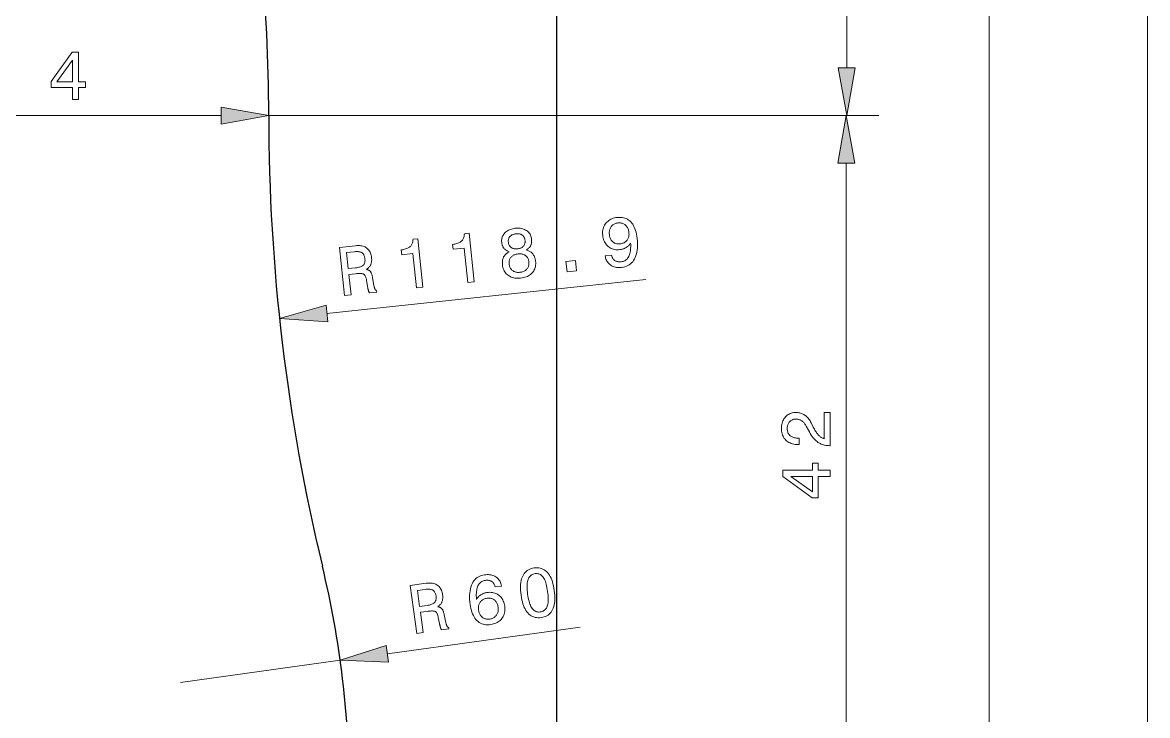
# Model space of a CAD drawing. Extents: x 0 to 297, y 0 to 562.
# Drawn here: x 157.4 to 227.1, y 146.3 to 189.3 of the extents above; entities that cross this region are included whole.
import ezdxf

# ---------------------------------------------------------------- set-up
doc = ezdxf.new("R2010")
doc.units = 0

msp = doc.modelspace()

# ---------------------------------------------------------------- linework, layer by layer
at = {"color": 7, "lineweight": 13}
for p, q in [((217.327, 136.463), (217.327, 370.554)), ((227.147, 132.463), (227.147, 370.554)), ((208.509, 186.463), (208.509, 206.554)), ((137.256, 183.509), (169.747, 183.509)), ((172.702, 183.509), (210.486, 183.509)), ((172.702, 183.509), (210.509, 183.509)), ((208.486, 144.463), (208.486, 180.554))]:
    msp.add_line(p, q, dxfattribs=at)
at = {"color": 7, "lineweight": 30}
msp.add_line((190.552, 133.109), (190.552, 285.509), dxfattribs=at)
at = {"color": 7, "lineweight": 13, "ltscale": 0.496688}
msp.add_line((176.307, 171.241), (196.063, 173.343), dxfattribs=at)
at = {"color": 7, "lineweight": 13, "ltscale": 0.301139}
msp.add_line((180.059, 150.159), (191.99, 151.814), dxfattribs=at)
at = {"color": 7, "lineweight": 13, "ltscale": 0.25}
msp.add_line((167.228, 148.379), (177.133, 149.753), dxfattribs=at)
at = {"color": 7, "lineweight": 13}
for points in [[(160.534, 184.509), (160.534, 185.251), (159.217, 185.251), (159.217, 185.63), (160.53, 187.441), (160.922, 187.441), (160.922, 185.596), (161.35, 185.596), (161.35, 185.251), (160.922, 185.251), (160.922, 184.509)], [(159.579, 185.596), (160.534, 185.596), (160.534, 186.939)], [(207.988, 186.463), (208.509, 183.509), (209.03, 186.463)], [(169.747, 182.988), (172.702, 183.509), (169.747, 184.03)], [(209.007, 180.554), (208.486, 183.509), (207.966, 180.554)], [(193.551, 174.828), (193.945, 174.869), (193.953, 174.826), (193.964, 174.785), (193.977, 174.746), (193.992, 174.709), (194.01, 174.674), (194.03, 174.642), (194.052, 174.612), (194.077, 174.584), (194.105, 174.559), (194.134, 174.536), (194.166, 174.515), (194.2, 174.497), (194.235, 174.481), (194.272, 174.469), (194.311, 174.459), (194.352, 174.452), (194.394, 174.447), (194.439, 174.446), (194.485, 174.447), (194.532, 174.451), (194.596, 174.46), (194.656, 174.475), (194.712, 174.494), (194.765, 174.519), (194.814, 174.548), (194.859, 174.583), (194.901, 174.622), (194.939, 174.667), (194.974, 174.717), (195.005, 174.771), (195.032, 174.831), (195.056, 174.896), (195.077, 174.967), (195.093, 175.042), (195.107, 175.123), (195.117, 175.209), (195.123, 175.301), (195.126, 175.398), (195.126, 175.5), (195.122, 175.607), (195.099, 175.573), (195.076, 175.54), (195.051, 175.508), (195.025, 175.478), (194.997, 175.449), (194.969, 175.422), (194.939, 175.396), (194.908, 175.372), (194.876, 175.349), (194.842, 175.327), (194.807, 175.308), (194.771, 175.289), (194.734, 175.273), (194.697, 175.258), (194.658, 175.244), (194.618, 175.232), (194.577, 175.222), (194.535, 175.213), (194.492, 175.206), (194.448, 175.201), (194.365, 175.195), (194.284, 175.194), (194.206, 175.2), (194.13, 175.211), (194.057, 175.228), (193.987, 175.251), (193.919, 175.279), (193.854, 175.313), (193.792, 175.353), (193.732, 175.399), (193.676, 175.45), (193.624, 175.504), (193.578, 175.563), (193.537, 175.626), (193.5, 175.693), (193.469, 175.764), (193.442, 175.838), (193.42, 175.917), (193.403, 176), (193.391, 176.087), (193.385, 176.175), (193.384, 176.26), (193.39, 176.342), (193.401, 176.422), (193.418, 176.499), (193.442, 176.573), (193.471, 176.644), (193.506, 176.712), (193.547, 176.778), (193.594, 176.841), (193.646, 176.9), (193.702, 176.954), (193.763, 177.002), (193.827, 177.046), (193.895, 177.084), (193.968, 177.117), (194.044, 177.144), (194.124, 177.167), (194.209, 177.184), (194.297, 177.197), (194.4, 177.204), (194.498, 177.203), (194.592, 177.195), (194.682, 177.179), (194.768, 177.155), (194.85, 177.123), (194.927, 177.084), (195.001, 177.037), (195.07, 176.982), (195.136, 176.919), (195.197, 176.849), (195.253, 176.772), (195.304, 176.688), (195.35, 176.597), (195.391, 176.498), (195.428, 176.393), (195.459, 176.281), (195.486, 176.162), (195.508, 176.036), (195.525, 175.903), (195.539, 175.745), (195.546, 175.593), (195.546, 175.449), (195.54, 175.311), (195.527, 175.18), (195.507, 175.056), (195.481, 174.939), (195.448, 174.829), (195.408, 174.725), (195.362, 174.628), (195.309, 174.539), (195.25, 174.457), (195.185, 174.384), (195.115, 174.319), (195.038, 174.263), (194.955, 174.214), (194.867, 174.174), (194.772, 174.142), (194.672, 174.118), (194.565, 174.102), (194.482, 174.096), (194.402, 174.094), (194.324, 174.097), (194.25, 174.105), (194.179, 174.118), (194.11, 174.136), (194.045, 174.158), (193.982, 174.185), (193.923, 174.218), (193.866, 174.255), (193.814, 174.296), (193.766, 174.341), (193.722, 174.389), (193.684, 174.441), (193.65, 174.497), (193.621, 174.556), (193.596, 174.618), (193.576, 174.685), (193.561, 174.754)], [(187.595, 175.072), (187.555, 175.086), (187.516, 175.102), (187.479, 175.12), (187.444, 175.139), (187.411, 175.16), (187.38, 175.182), (187.351, 175.205), (187.323, 175.23), (187.297, 175.257), (187.273, 175.285), (187.251, 175.315), (187.231, 175.346), (187.212, 175.379), (187.196, 175.414), (187.181, 175.45), (187.168, 175.488), (187.157, 175.528), (187.147, 175.569), (187.14, 175.612), (187.134, 175.656), (187.13, 175.724), (187.13, 175.789), (187.137, 175.852), (187.148, 175.914), (187.165, 175.973), (187.188, 176.03), (187.216, 176.086), (187.249, 176.139), (187.288, 176.19), (187.332, 176.239), (187.38, 176.286), (187.433, 176.328), (187.488, 176.366), (187.548, 176.401), (187.611, 176.431), (187.677, 176.458), (187.747, 176.48), (187.821, 176.499), (187.898, 176.514), (187.979, 176.524), (188.061, 176.531), (188.139, 176.533), (188.216, 176.53), (188.289, 176.523), (188.36, 176.511), (188.427, 176.494), (188.493, 176.473), (188.555, 176.447), (188.615, 176.417), (188.671, 176.382), (188.725, 176.343), (188.773, 176.301), (188.816, 176.256), (188.855, 176.208), (188.889, 176.156), (188.918, 176.102), (188.942, 176.044), (188.961, 175.984), (188.976, 175.92), (188.985, 175.853), (188.989, 175.808), (188.991, 175.764), (188.99, 175.722), (188.988, 175.681), (188.984, 175.641), (188.977, 175.602), (188.968, 175.564), (188.957, 175.528), (188.945, 175.493), (188.93, 175.459), (188.913, 175.427), (188.893, 175.396), (188.872, 175.365), (188.848, 175.336), (188.822, 175.308), (188.794, 175.281), (188.764, 175.255), (188.731, 175.231), (188.697, 175.207), (188.66, 175.185), (188.71, 175.171), (188.758, 175.154), (188.803, 175.135), (188.846, 175.114), (188.888, 175.091), (188.926, 175.065), (188.963, 175.038), (188.998, 175.008), (189.03, 174.976), (189.06, 174.941), (189.088, 174.905), (189.113, 174.866), (189.137, 174.826), (189.158, 174.783), (189.176, 174.739), (189.192, 174.692), (189.206, 174.644), (189.218, 174.594), (189.227, 174.541), (189.235, 174.487), (189.241, 174.402), (189.241, 174.321), (189.235, 174.242), (189.224, 174.166), (189.206, 174.093), (189.183, 174.023), (189.153, 173.956), (189.118, 173.892), (189.077, 173.83), (189.03, 173.772), (188.977, 173.717), (188.921, 173.667), (188.859, 173.622), (188.794, 173.581), (188.724, 173.545), (188.649, 173.514), (188.571, 173.488), (188.487, 173.466), (188.4, 173.449), (188.307, 173.436), (188.215, 173.429), (188.126, 173.427), (188.04, 173.431), (187.957, 173.44), (187.878, 173.455), (187.802, 173.476), (187.729, 173.502), (187.66, 173.533), (187.594, 173.57), (187.532, 173.613), (187.474, 173.66), (187.421, 173.711), (187.373, 173.767), (187.33, 173.826), (187.292, 173.89), (187.26, 173.957), (187.233, 174.029), (187.211, 174.105), (187.194, 174.185), (187.182, 174.269), (187.178, 174.323), (187.176, 174.376), (187.177, 174.428), (187.18, 174.478), (187.186, 174.527), (187.195, 174.574), (187.207, 174.62), (187.221, 174.665), (187.238, 174.708), (187.257, 174.749), (187.279, 174.789), (187.304, 174.828), (187.331, 174.864), (187.361, 174.899), (187.394, 174.932), (187.429, 174.963), (187.467, 174.993), (187.507, 175.021), (187.55, 175.047)], [(193.806, 176.135), (193.814, 176.079), (193.824, 176.025), (193.838, 175.974), (193.854, 175.925), (193.874, 175.879), (193.896, 175.836), (193.922, 175.796), (193.95, 175.758), (193.981, 175.723), (194.016, 175.69), (194.052, 175.661), (194.091, 175.635), (194.131, 175.613), (194.172, 175.595), (194.216, 175.58), (194.261, 175.569), (194.308, 175.562), (194.356, 175.558), (194.407, 175.558), (194.459, 175.562), (194.516, 175.57), (194.57, 175.581), (194.622, 175.595), (194.67, 175.612), (194.716, 175.633), (194.759, 175.656), (194.798, 175.683), (194.835, 175.713), (194.869, 175.746), (194.901, 175.782), (194.928, 175.821), (194.953, 175.862), (194.973, 175.905), (194.991, 175.95), (195.004, 175.998), (195.014, 176.048), (195.02, 176.1), (195.023, 176.154), (195.022, 176.21), (195.017, 176.268), (195.009, 176.327), (194.998, 176.383), (194.984, 176.436), (194.967, 176.486), (194.947, 176.533), (194.924, 176.578), (194.897, 176.619), (194.868, 176.658), (194.836, 176.694), (194.8, 176.728), (194.762, 176.758), (194.722, 176.784), (194.68, 176.806), (194.636, 176.825), (194.591, 176.84), (194.543, 176.851), (194.493, 176.858), (194.442, 176.861), (194.389, 176.861), (194.334, 176.857), (194.281, 176.85), (194.231, 176.839), (194.184, 176.825), (194.139, 176.807), (194.096, 176.786), (194.056, 176.762), (194.018, 176.734), (193.983, 176.702), (193.95, 176.668), (193.92, 176.63), (193.893, 176.589), (193.869, 176.546), (193.849, 176.502), (193.832, 176.455), (193.819, 176.407), (193.809, 176.356), (193.803, 176.304), (193.801, 176.25), (193.802, 176.193)], [(181.862, 172.838), (181.637, 174.959), (180.941, 174.885), (180.908, 175.189), (180.983, 175.2), (181.053, 175.212), (181.119, 175.227), (181.181, 175.244), (181.239, 175.263), (181.292, 175.284), (181.341, 175.308), (181.386, 175.333), (181.427, 175.361), (181.463, 175.391), (181.496, 175.424), (181.526, 175.459), (181.552, 175.498), (181.575, 175.539), (181.594, 175.583), (181.61, 175.631), (181.623, 175.681), (181.633, 175.734), (181.639, 175.791), (181.642, 175.85), (181.933, 175.881), (182.252, 172.879)], [(185.043, 173.176), (184.817, 175.297), (184.121, 175.223), (184.089, 175.527), (184.163, 175.538), (184.233, 175.551), (184.299, 175.565), (184.361, 175.582), (184.419, 175.601), (184.472, 175.623), (184.521, 175.646), (184.566, 175.672), (184.607, 175.7), (184.644, 175.73), (184.676, 175.762), (184.706, 175.798), (184.732, 175.836), (184.755, 175.877), (184.774, 175.922), (184.79, 175.969), (184.803, 176.02), (184.813, 176.073), (184.819, 176.129), (184.822, 176.188), (185.113, 176.219), (185.433, 173.217)], [(187.547, 175.666), (187.552, 175.625), (187.561, 175.585), (187.572, 175.547), (187.586, 175.511), (187.602, 175.477), (187.622, 175.445), (187.643, 175.415), (187.668, 175.388), (187.695, 175.362), (187.725, 175.338), (187.756, 175.316), (187.79, 175.297), (187.825, 175.281), (187.862, 175.268), (187.9, 175.258), (187.94, 175.25), (187.981, 175.245), (188.024, 175.243), (188.069, 175.244), (188.115, 175.248), (188.161, 175.254), (188.205, 175.263), (188.247, 175.274), (188.287, 175.287), (188.324, 175.303), (188.36, 175.321), (188.393, 175.342), (188.424, 175.365), (188.453, 175.39), (188.479, 175.418), (188.503, 175.448), (188.524, 175.479), (188.542, 175.511), (188.557, 175.545), (188.569, 175.58), (188.578, 175.617), (188.584, 175.655), (188.587, 175.694), (188.587, 175.735), (188.584, 175.777), (188.578, 175.818), (188.57, 175.858), (188.559, 175.896), (188.545, 175.931), (188.529, 175.964), (188.511, 175.995), (188.489, 176.024), (188.465, 176.051), (188.439, 176.076), (188.41, 176.099), (188.379, 176.119), (188.346, 176.136), (188.311, 176.151), (188.274, 176.163), (188.236, 176.173), (188.195, 176.18), (188.153, 176.184), (188.109, 176.186), (188.063, 176.184), (188.015, 176.181), (187.968, 176.174), (187.924, 176.166), (187.881, 176.155), (187.841, 176.142), (187.803, 176.127), (187.768, 176.11), (187.735, 176.09), (187.704, 176.068), (187.675, 176.044), (187.649, 176.018), (187.626, 175.989), (187.605, 175.96), (187.587, 175.928), (187.573, 175.895), (187.561, 175.861), (187.552, 175.825), (187.546, 175.788), (187.543, 175.749), (187.543, 175.708)], [(177.403, 172.363), (177.086, 175.342), (178.082, 175.448), (178.168, 175.455), (178.25, 175.457), (178.329, 175.454), (178.404, 175.447), (178.475, 175.435), (178.543, 175.418), (178.606, 175.396), (178.667, 175.37), (178.723, 175.338), (178.775, 175.302), (178.824, 175.262), (178.869, 175.216), (178.909, 175.167), (178.945, 175.113), (178.977, 175.054), (179.004, 174.991), (179.028, 174.924), (179.047, 174.852), (179.062, 174.776), (179.073, 174.695), (179.077, 174.646), (179.079, 174.599), (179.079, 174.553), (179.077, 174.509), (179.072, 174.466), (179.066, 174.424), (179.057, 174.383), (179.046, 174.344), (179.033, 174.306), (179.018, 174.269), (179.001, 174.234), (178.981, 174.2), (178.96, 174.167), (178.936, 174.136), (178.91, 174.106), (178.883, 174.078), (178.853, 174.051), (178.821, 174.025), (178.787, 174.001), (178.751, 173.978), (178.784, 173.971), (178.815, 173.962), (178.845, 173.952), (178.872, 173.94), (178.898, 173.928), (178.923, 173.913), (178.945, 173.898), (178.966, 173.881), (178.985, 173.862), (179.003, 173.842), (179.019, 173.82), (179.035, 173.795), (179.05, 173.765), (179.064, 173.733), (179.077, 173.697), (179.09, 173.657), (179.102, 173.615), (179.113, 173.568), (179.124, 173.518), (179.134, 173.465), (179.217, 172.984), (179.223, 172.954), (179.228, 172.925), (179.234, 172.898), (179.24, 172.873), (179.247, 172.85), (179.253, 172.828), (179.26, 172.808), (179.267, 172.79), (179.274, 172.773), (179.281, 172.758), (179.289, 172.744), (179.298, 172.731), (179.306, 172.719), (179.316, 172.708), (179.326, 172.698), (179.337, 172.688), (179.348, 172.679), (179.36, 172.671), (179.372, 172.663), (179.386, 172.657), (179.394, 172.575), (178.944, 172.527), (178.937, 172.536), (178.93, 172.547), (178.923, 172.558), (178.917, 172.571), (178.91, 172.584), (178.904, 172.599), (178.898, 172.614), (178.892, 172.631), (178.886, 172.648), (178.88, 172.666), (178.874, 172.686), (178.868, 172.707), (178.863, 172.729), (178.857, 172.753), (178.851, 172.778), (178.845, 172.804), (178.84, 172.832), (178.834, 172.861), (178.829, 172.892), (178.823, 172.923), (178.761, 173.307), (178.751, 173.363), (178.739, 173.414), (178.726, 173.461), (178.712, 173.505), (178.697, 173.543), (178.68, 173.578), (178.663, 173.608), (178.643, 173.634), (178.623, 173.656), (178.601, 173.674), (178.576, 173.688), (178.544, 173.7), (178.507, 173.709), (178.463, 173.716), (178.414, 173.72), (178.358, 173.723), (178.297, 173.722), (178.229, 173.719), (178.156, 173.714), (178.076, 173.707), (177.667, 173.663), (177.801, 172.405)], [(178.009, 175.071), (177.523, 175.02), (177.628, 174.028), (178.087, 174.077), (178.155, 174.085), (178.219, 174.095), (178.277, 174.108), (178.332, 174.121), (178.382, 174.137), (178.427, 174.155), (178.468, 174.174), (178.504, 174.196), (178.536, 174.219), (178.564, 174.244), (178.587, 174.272), (178.608, 174.302), (178.625, 174.335), (178.64, 174.37), (178.651, 174.409), (178.659, 174.45), (178.664, 174.494), (178.666, 174.541), (178.665, 174.59), (178.661, 174.642), (178.654, 174.694), (178.645, 174.742), (178.633, 174.786), (178.619, 174.827), (178.603, 174.866), (178.584, 174.9), (178.563, 174.932), (178.539, 174.96), (178.513, 174.985), (178.485, 175.006), (178.453, 175.025), (178.418, 175.041), (178.38, 175.054), (178.337, 175.065), (178.292, 175.072), (178.242, 175.078), (178.189, 175.08), (178.133, 175.08), (178.073, 175.077)], [(187.594, 174.321), (187.602, 174.268), (187.612, 174.217), (187.625, 174.169), (187.642, 174.124), (187.661, 174.081), (187.684, 174.041), (187.71, 174.004), (187.738, 173.969), (187.77, 173.937), (187.805, 173.908), (187.842, 173.881), (187.881, 173.858), (187.923, 173.839), (187.966, 173.822), (188.011, 173.81), (188.059, 173.8), (188.108, 173.794), (188.16, 173.792), (188.214, 173.793), (188.269, 173.797), (188.325, 173.804), (188.378, 173.815), (188.428, 173.828), (188.475, 173.845), (188.52, 173.864), (188.562, 173.886), (188.601, 173.911), (188.637, 173.939), (188.671, 173.969), (188.702, 174.003), (188.73, 174.039), (188.754, 174.077), (188.775, 174.117), (188.792, 174.159), (188.805, 174.203), (188.816, 174.249), (188.822, 174.297), (188.825, 174.346), (188.825, 174.398), (188.821, 174.451), (188.814, 174.501), (188.804, 174.548), (188.791, 174.593), (188.775, 174.635), (188.756, 174.674), (188.733, 174.711), (188.708, 174.746), (188.68, 174.778), (188.649, 174.808), (188.614, 174.835), (188.577, 174.86), (188.538, 174.881), (188.497, 174.899), (188.454, 174.914), (188.408, 174.926), (188.36, 174.934), (188.311, 174.939), (188.259, 174.941), (188.204, 174.94), (188.148, 174.935), (188.092, 174.928), (188.039, 174.918), (187.989, 174.905), (187.942, 174.889), (187.897, 174.871), (187.855, 174.85), (187.816, 174.827), (187.78, 174.8), (187.746, 174.771), (187.715, 174.74), (187.687, 174.706), (187.663, 174.67), (187.642, 174.633), (187.625, 174.593), (187.611, 174.552), (187.601, 174.51), (187.594, 174.465), (187.59, 174.419), (187.591, 174.371)], [(191.183, 173.829), (191.115, 174.469), (191.708, 174.532), (191.776, 173.892)], [(176.252, 171.759), (173.369, 170.928), (176.362, 170.723)], [(207.486, 163.054), (207.474, 163.054), (207.386, 163.056), (207.302, 163.062), (207.22, 163.073), (207.141, 163.087), (207.066, 163.106), (206.993, 163.128), (206.923, 163.155), (206.856, 163.186), (206.792, 163.221), (206.731, 163.261), (206.671, 163.305), (206.612, 163.357), (206.552, 163.415), (206.493, 163.479), (206.434, 163.55), (206.375, 163.628), (206.316, 163.713), (206.257, 163.804), (206.198, 163.902), (206.139, 164.007), (206, 164.262), (205.975, 164.307), (205.949, 164.349), (205.923, 164.389), (205.896, 164.426), (205.868, 164.461), (205.84, 164.493), (205.811, 164.523), (205.782, 164.55), (205.751, 164.575), (205.721, 164.597), (205.689, 164.617), (205.657, 164.635), (205.623, 164.651), (205.588, 164.665), (205.552, 164.676), (205.516, 164.686), (205.478, 164.693), (205.438, 164.698), (205.398, 164.702), (205.357, 164.703), (205.31, 164.701), (205.266, 164.696), (205.222, 164.688), (205.181, 164.676), (205.142, 164.662), (205.104, 164.644), (205.069, 164.623), (205.035, 164.598), (205.003, 164.57), (204.972, 164.539), (204.945, 164.505), (204.92, 164.469), (204.898, 164.431), (204.879, 164.391), (204.863, 164.348), (204.849, 164.303), (204.839, 164.256), (204.832, 164.207), (204.827, 164.156), (204.826, 164.102), (204.828, 164.049), (204.833, 163.998), (204.843, 163.949), (204.856, 163.903), (204.872, 163.859), (204.893, 163.817), (204.917, 163.777), (204.945, 163.74), (204.976, 163.705), (205.011, 163.673), (205.05, 163.643), (205.091, 163.616), (205.135, 163.593), (205.182, 163.572), (205.232, 163.555), (205.284, 163.541), (205.339, 163.53), (205.397, 163.522), (205.458, 163.517), (205.522, 163.516), (205.557, 163.516), (205.557, 163.124), (205.496, 163.124), (205.403, 163.126), (205.314, 163.134), (205.229, 163.148), (205.148, 163.167), (205.071, 163.191), (204.998, 163.221), (204.929, 163.256), (204.863, 163.296), (204.802, 163.342), (204.745, 163.393), (204.692, 163.449), (204.645, 163.509), (204.603, 163.573), (204.567, 163.64), (204.537, 163.711), (204.512, 163.786), (204.492, 163.865), (204.479, 163.948), (204.47, 164.035), (204.467, 164.125), (204.47, 164.212), (204.477, 164.295), (204.49, 164.375), (204.507, 164.452), (204.529, 164.525), (204.556, 164.595), (204.588, 164.662), (204.625, 164.725), (204.667, 164.784), (204.714, 164.841), (204.765, 164.893), (204.819, 164.939), (204.876, 164.98), (204.936, 165.015), (204.999, 165.045), (205.066, 165.07), (205.135, 165.089), (205.207, 165.103), (205.283, 165.111), (205.361, 165.114), (205.423, 165.112), (205.482, 165.107), (205.54, 165.099), (205.597, 165.088), (205.652, 165.074), (205.706, 165.056), (205.758, 165.035), (205.808, 165.011), (205.857, 164.984), (205.904, 164.954), (205.95, 164.92), (205.995, 164.883), (206.038, 164.842), (206.081, 164.798), (206.122, 164.751), (206.161, 164.701), (206.2, 164.647), (206.237, 164.589), (206.273, 164.529), (206.308, 164.464), (206.437, 164.211), (206.474, 164.141), (206.51, 164.075), (206.546, 164.013), (206.581, 163.956), (206.615, 163.902), (206.649, 163.852), (206.682, 163.806), (206.714, 163.765), (206.745, 163.727), (206.776, 163.694), (206.807, 163.664), (206.838, 163.635), (206.87, 163.609), (206.903, 163.585), (206.937, 163.563), (206.971, 163.544), (207.006, 163.526), (207.042, 163.511), (207.078, 163.497), (207.115, 163.486), (207.115, 165.114), (207.486, 165.114)], [(207.486, 161.146), (206.744, 161.146), (206.744, 159.828), (206.365, 159.828), (204.554, 161.142), (204.554, 161.534), (206.399, 161.534), (206.399, 161.962), (206.744, 161.962), (206.744, 161.534), (207.486, 161.534)], [(206.399, 160.191), (206.399, 161.146), (205.056, 161.146)], [(188.334, 153.794), (188.317, 153.941), (188.305, 154.083), (188.3, 154.217), (188.301, 154.345), (188.308, 154.467), (188.322, 154.582), (188.341, 154.691), (188.367, 154.793), (188.4, 154.889), (188.438, 154.978), (188.483, 155.06), (188.534, 155.136), (188.59, 155.204), (188.652, 155.264), (188.721, 155.318), (188.795, 155.364), (188.875, 155.404), (188.961, 155.436), (189.052, 155.46), (189.15, 155.478), (189.25, 155.488), (189.345, 155.489), (189.437, 155.482), (189.525, 155.466), (189.609, 155.442), (189.689, 155.409), (189.766, 155.368), (189.838, 155.319), (189.907, 155.26), (189.972, 155.194), (190.032, 155.119), (190.089, 155.036), (190.141, 154.945), (190.19, 154.845), (190.234, 154.738), (190.274, 154.622), (190.309, 154.499), (190.341, 154.367), (190.368, 154.227), (190.391, 154.079), (190.409, 153.931), (190.421, 153.789), (190.426, 153.655), (190.426, 153.526), (190.419, 153.405), (190.405, 153.29), (190.386, 153.182), (190.36, 153.08), (190.329, 152.985), (190.29, 152.897), (190.246, 152.815), (190.196, 152.741), (190.14, 152.674), (190.077, 152.614), (190.009, 152.561), (189.935, 152.515), (189.854, 152.476), (189.768, 152.444), (189.675, 152.42), (189.577, 152.402), (189.478, 152.392), (189.383, 152.391), (189.292, 152.398), (189.204, 152.414), (189.12, 152.438), (189.04, 152.471), (188.963, 152.512), (188.891, 152.561), (188.822, 152.62), (188.756, 152.686), (188.695, 152.761), (188.638, 152.844), (188.585, 152.934), (188.537, 153.033), (188.492, 153.14), (188.452, 153.255), (188.416, 153.378), (188.385, 153.508), (188.357, 153.647)], [(187.124, 154.358), (186.731, 154.304), (186.719, 154.348), (186.705, 154.39), (186.689, 154.43), (186.671, 154.467), (186.651, 154.501), (186.629, 154.533), (186.605, 154.562), (186.579, 154.589), (186.551, 154.614), (186.521, 154.635), (186.49, 154.655), (186.456, 154.671), (186.421, 154.685), (186.384, 154.696), (186.345, 154.704), (186.305, 154.71), (186.263, 154.713), (186.219, 154.713), (186.174, 154.71), (186.126, 154.705), (186.063, 154.694), (186.004, 154.677), (185.948, 154.656), (185.896, 154.63), (185.848, 154.598), (185.804, 154.562), (185.763, 154.521), (185.727, 154.475), (185.694, 154.424), (185.664, 154.369), (185.639, 154.308), (185.617, 154.242), (185.599, 154.171), (185.585, 154.095), (185.574, 154.013), (185.567, 153.927), (185.563, 153.835), (185.563, 153.739), (185.567, 153.637), (185.574, 153.53), (185.596, 153.565), (185.618, 153.599), (185.642, 153.631), (185.667, 153.662), (185.694, 153.691), (185.722, 153.719), (185.751, 153.746), (185.781, 153.771), (185.813, 153.795), (185.846, 153.817), (185.881, 153.838), (185.916, 153.857), (185.953, 153.875), (185.99, 153.891), (186.029, 153.906), (186.069, 153.919), (186.11, 153.931), (186.152, 153.941), (186.195, 153.95), (186.239, 153.957), (186.322, 153.965), (186.403, 153.968), (186.481, 153.965), (186.557, 153.957), (186.63, 153.942), (186.701, 153.922), (186.77, 153.895), (186.836, 153.863), (186.9, 153.825), (186.961, 153.781), (187.019, 153.732), (187.072, 153.679), (187.12, 153.622), (187.163, 153.561), (187.202, 153.495), (187.236, 153.425), (187.265, 153.351), (187.289, 153.273), (187.309, 153.191), (187.323, 153.105), (187.333, 153.017), (187.336, 152.933), (187.333, 152.85), (187.324, 152.771), (187.309, 152.694), (187.288, 152.619), (187.261, 152.547), (187.228, 152.478), (187.189, 152.411), (187.144, 152.346), (187.094, 152.286), (187.04, 152.23), (186.981, 152.18), (186.918, 152.135), (186.851, 152.094), (186.78, 152.059), (186.705, 152.029), (186.625, 152.004), (186.541, 151.984), (186.453, 151.969), (186.35, 151.958), (186.252, 151.955), (186.157, 151.961), (186.066, 151.974), (185.979, 151.995), (185.896, 152.024), (185.817, 152.061), (185.742, 152.106), (185.67, 152.158), (185.603, 152.219), (185.54, 152.287), (185.481, 152.362), (185.427, 152.445), (185.378, 152.534), (185.333, 152.631), (185.294, 152.735), (185.258, 152.846), (185.228, 152.964), (185.202, 153.09), (185.181, 153.222), (185.162, 153.379), (185.15, 153.529), (185.145, 153.672), (185.147, 153.809), (185.156, 153.94), (185.172, 154.065), (185.195, 154.183), (185.225, 154.294), (185.261, 154.4), (185.305, 154.499), (185.355, 154.59), (185.411, 154.674), (185.472, 154.749), (185.54, 154.817), (185.614, 154.876), (185.694, 154.927), (185.779, 154.97), (185.871, 155.005), (185.969, 155.032), (186.072, 155.051), (186.155, 155.06), (186.236, 155.065), (186.313, 155.065), (186.387, 155.06), (186.459, 155.05), (186.527, 155.035), (186.593, 155.016), (186.655, 154.991), (186.715, 154.962), (186.771, 154.929), (186.824, 154.89), (186.873, 154.848), (186.919, 154.801), (186.96, 154.75), (186.997, 154.695), (187.03, 154.636), (187.06, 154.573), (187.085, 154.506), (187.106, 154.434)], [(188.744, 153.851), (188.762, 153.731), (188.782, 153.619), (188.804, 153.514), (188.829, 153.416), (188.855, 153.324), (188.884, 153.24), (188.914, 153.163), (188.947, 153.092), (188.982, 153.029), (189.019, 152.973), (189.058, 152.923), (189.1, 152.879), (189.144, 152.842), (189.191, 152.811), (189.241, 152.786), (189.293, 152.767), (189.348, 152.754), (189.406, 152.747), (189.466, 152.747), (189.528, 152.753), (189.59, 152.764), (189.648, 152.781), (189.702, 152.803), (189.751, 152.83), (189.796, 152.862), (189.837, 152.899), (189.874, 152.941), (189.906, 152.989), (189.934, 153.042), (189.958, 153.1), (189.978, 153.163), (189.993, 153.233), (190.005, 153.31), (190.013, 153.392), (190.017, 153.481), (190.018, 153.577), (190.014, 153.679), (190.007, 153.787), (189.995, 153.901), (189.98, 154.022), (189.962, 154.143), (189.941, 154.257), (189.919, 154.363), (189.895, 154.462), (189.869, 154.554), (189.84, 154.639), (189.81, 154.717), (189.778, 154.787), (189.744, 154.85), (189.707, 154.906), (189.669, 154.955), (189.627, 154.998), (189.583, 155.035), (189.537, 155.066), (189.487, 155.091), (189.435, 155.11), (189.38, 155.122), (189.323, 155.128), (189.262, 155.129), (189.199, 155.123), (189.138, 155.111), (189.08, 155.095), (189.026, 155.073), (188.977, 155.046), (188.932, 155.013), (188.891, 154.976), (188.854, 154.933), (188.822, 154.885), (188.793, 154.831), (188.769, 154.773), (188.749, 154.708), (188.733, 154.638), (188.72, 154.561), (188.712, 154.478), (188.707, 154.389), (188.707, 154.294), (188.71, 154.192), (188.717, 154.085), (188.729, 153.971)], [(181.88, 151.421), (181.468, 154.389), (182.46, 154.526), (182.546, 154.536), (182.628, 154.541), (182.707, 154.541), (182.782, 154.536), (182.854, 154.526), (182.922, 154.511), (182.986, 154.491), (183.047, 154.467), (183.104, 154.437), (183.158, 154.403), (183.208, 154.364), (183.254, 154.32), (183.296, 154.272), (183.333, 154.219), (183.367, 154.161), (183.397, 154.099), (183.423, 154.033), (183.444, 153.961), (183.462, 153.886), (183.475, 153.805), (183.481, 153.757), (183.484, 153.71), (183.486, 153.664), (183.485, 153.62), (183.482, 153.576), (183.476, 153.534), (183.469, 153.493), (183.459, 153.454), (183.447, 153.415), (183.433, 153.378), (183.417, 153.342), (183.399, 153.307), (183.378, 153.274), (183.356, 153.242), (183.331, 153.212), (183.304, 153.182), (183.275, 153.154), (183.244, 153.128), (183.211, 153.102), (183.176, 153.078), (183.209, 153.072), (183.24, 153.064), (183.27, 153.055), (183.298, 153.045), (183.325, 153.033), (183.35, 153.019), (183.373, 153.004), (183.394, 152.988), (183.414, 152.97), (183.432, 152.951), (183.449, 152.929), (183.465, 152.904), (183.481, 152.876), (183.496, 152.843), (183.511, 152.808), (183.525, 152.769), (183.538, 152.726), (183.551, 152.68), (183.563, 152.631), (183.575, 152.578), (183.673, 152.1), (183.68, 152.07), (183.687, 152.042), (183.693, 152.015), (183.7, 151.99), (183.707, 151.967), (183.715, 151.945), (183.722, 151.925), (183.729, 151.907), (183.737, 151.891), (183.745, 151.876), (183.753, 151.863), (183.762, 151.85), (183.771, 151.838), (183.781, 151.827), (183.791, 151.817), (183.802, 151.808), (183.814, 151.799), (183.826, 151.791), (183.839, 151.784), (183.852, 151.778), (183.863, 151.697), (183.414, 151.634), (183.407, 151.644), (183.4, 151.654), (183.393, 151.665), (183.386, 151.677), (183.38, 151.691), (183.373, 151.705), (183.366, 151.72), (183.359, 151.736), (183.353, 151.754), (183.346, 151.772), (183.34, 151.791), (183.334, 151.812), (183.327, 151.834), (183.321, 151.857), (183.314, 151.882), (183.308, 151.908), (183.301, 151.936), (183.294, 151.965), (183.288, 151.995), (183.281, 152.027), (183.207, 152.408), (183.195, 152.463), (183.182, 152.515), (183.168, 152.561), (183.152, 152.604), (183.136, 152.642), (183.118, 152.676), (183.099, 152.706), (183.079, 152.731), (183.058, 152.753), (183.036, 152.769), (183.01, 152.783), (182.978, 152.794), (182.94, 152.802), (182.897, 152.807), (182.847, 152.81), (182.791, 152.811), (182.73, 152.808), (182.662, 152.803), (182.589, 152.796), (182.51, 152.786), (182.103, 152.729), (182.276, 151.476)], [(182.4, 154.148), (181.915, 154.08), (182.052, 153.093), (182.509, 153.156), (182.577, 153.167), (182.64, 153.179), (182.698, 153.193), (182.752, 153.209), (182.802, 153.226), (182.846, 153.245), (182.887, 153.266), (182.922, 153.288), (182.953, 153.313), (182.98, 153.339), (183.003, 153.367), (183.023, 153.397), (183.039, 153.431), (183.052, 153.467), (183.062, 153.506), (183.069, 153.547), (183.073, 153.591), (183.073, 153.638), (183.071, 153.688), (183.065, 153.74), (183.056, 153.791), (183.046, 153.838), (183.033, 153.883), (183.017, 153.923), (183, 153.961), (182.98, 153.995), (182.957, 154.026), (182.933, 154.053), (182.906, 154.077), (182.877, 154.098), (182.845, 154.115), (182.809, 154.13), (182.77, 154.142), (182.728, 154.151), (182.682, 154.158), (182.632, 154.161), (182.579, 154.162), (182.523, 154.16), (182.463, 154.155)], [(186.91, 153.043), (186.901, 153.1), (186.889, 153.154), (186.873, 153.205), (186.855, 153.253), (186.834, 153.298), (186.81, 153.341), (186.783, 153.381), (186.753, 153.418), (186.721, 153.453), (186.685, 153.484), (186.648, 153.513), (186.608, 153.537), (186.568, 153.558), (186.525, 153.575), (186.481, 153.589), (186.436, 153.598), (186.389, 153.604), (186.341, 153.606), (186.291, 153.604), (186.239, 153.599), (186.182, 153.589), (186.129, 153.577), (186.078, 153.561), (186.03, 153.542), (185.985, 153.52), (185.943, 153.495), (185.904, 153.467), (185.868, 153.436), (185.835, 153.402), (185.805, 153.364), (185.778, 153.324), (185.755, 153.282), (185.736, 153.238), (185.72, 153.192), (185.708, 153.144), (185.7, 153.094), (185.696, 153.041), (185.695, 152.987), (185.698, 152.93), (185.704, 152.871), (185.714, 152.813), (185.726, 152.758), (185.742, 152.705), (185.761, 152.656), (185.782, 152.609), (185.807, 152.566), (185.834, 152.525), (185.864, 152.487), (185.898, 152.452), (185.934, 152.42), (185.972, 152.391), (186.013, 152.367), (186.055, 152.346), (186.099, 152.329), (186.145, 152.315), (186.193, 152.306), (186.242, 152.3), (186.294, 152.298), (186.347, 152.3), (186.402, 152.306), (186.454, 152.315), (186.504, 152.328), (186.551, 152.344), (186.595, 152.363), (186.637, 152.385), (186.677, 152.411), (186.714, 152.44), (186.749, 152.472), (186.781, 152.508), (186.81, 152.547), (186.836, 152.589), (186.859, 152.632), (186.878, 152.677), (186.894, 152.724), (186.906, 152.773), (186.914, 152.823), (186.918, 152.876), (186.919, 152.93), (186.917, 152.985)], [(179.987, 150.675), (177.133, 149.753), (180.131, 149.643)]]:
    msp.add_lwpolyline(points, close=True, dxfattribs=at)
at = {"color": 7, "lineweight": 30}
for centre, radius, start, end in [((71.234, 183.509), 101.467, 0, 5.74363), ((291.602, 183.509), 118.9, 180.00001, 193.57795), ((117.702, 141.509), 60, 0.00001, 13.57794)]:
    msp.add_arc(centre, radius, start, end, dxfattribs=at)
at = {"color": 7, "lineweight": 13}
for points in [[(207.988, 186.463), (208.509, 183.509), (207.988, 186.463), (209.03, 186.463)], [(169.747, 182.988), (172.702, 183.509), (169.747, 182.988), (169.747, 184.03)], [(209.007, 180.554), (208.486, 183.509), (209.007, 180.554), (207.966, 180.554)], [(176.252, 171.759), (173.369, 170.928), (176.252, 171.759), (176.362, 170.723)], [(179.987, 150.675), (177.133, 149.753), (179.987, 150.675), (180.131, 149.643)]]:
    msp.add_solid(points, dxfattribs=at)

doc.saveas('drawing.dxf')
